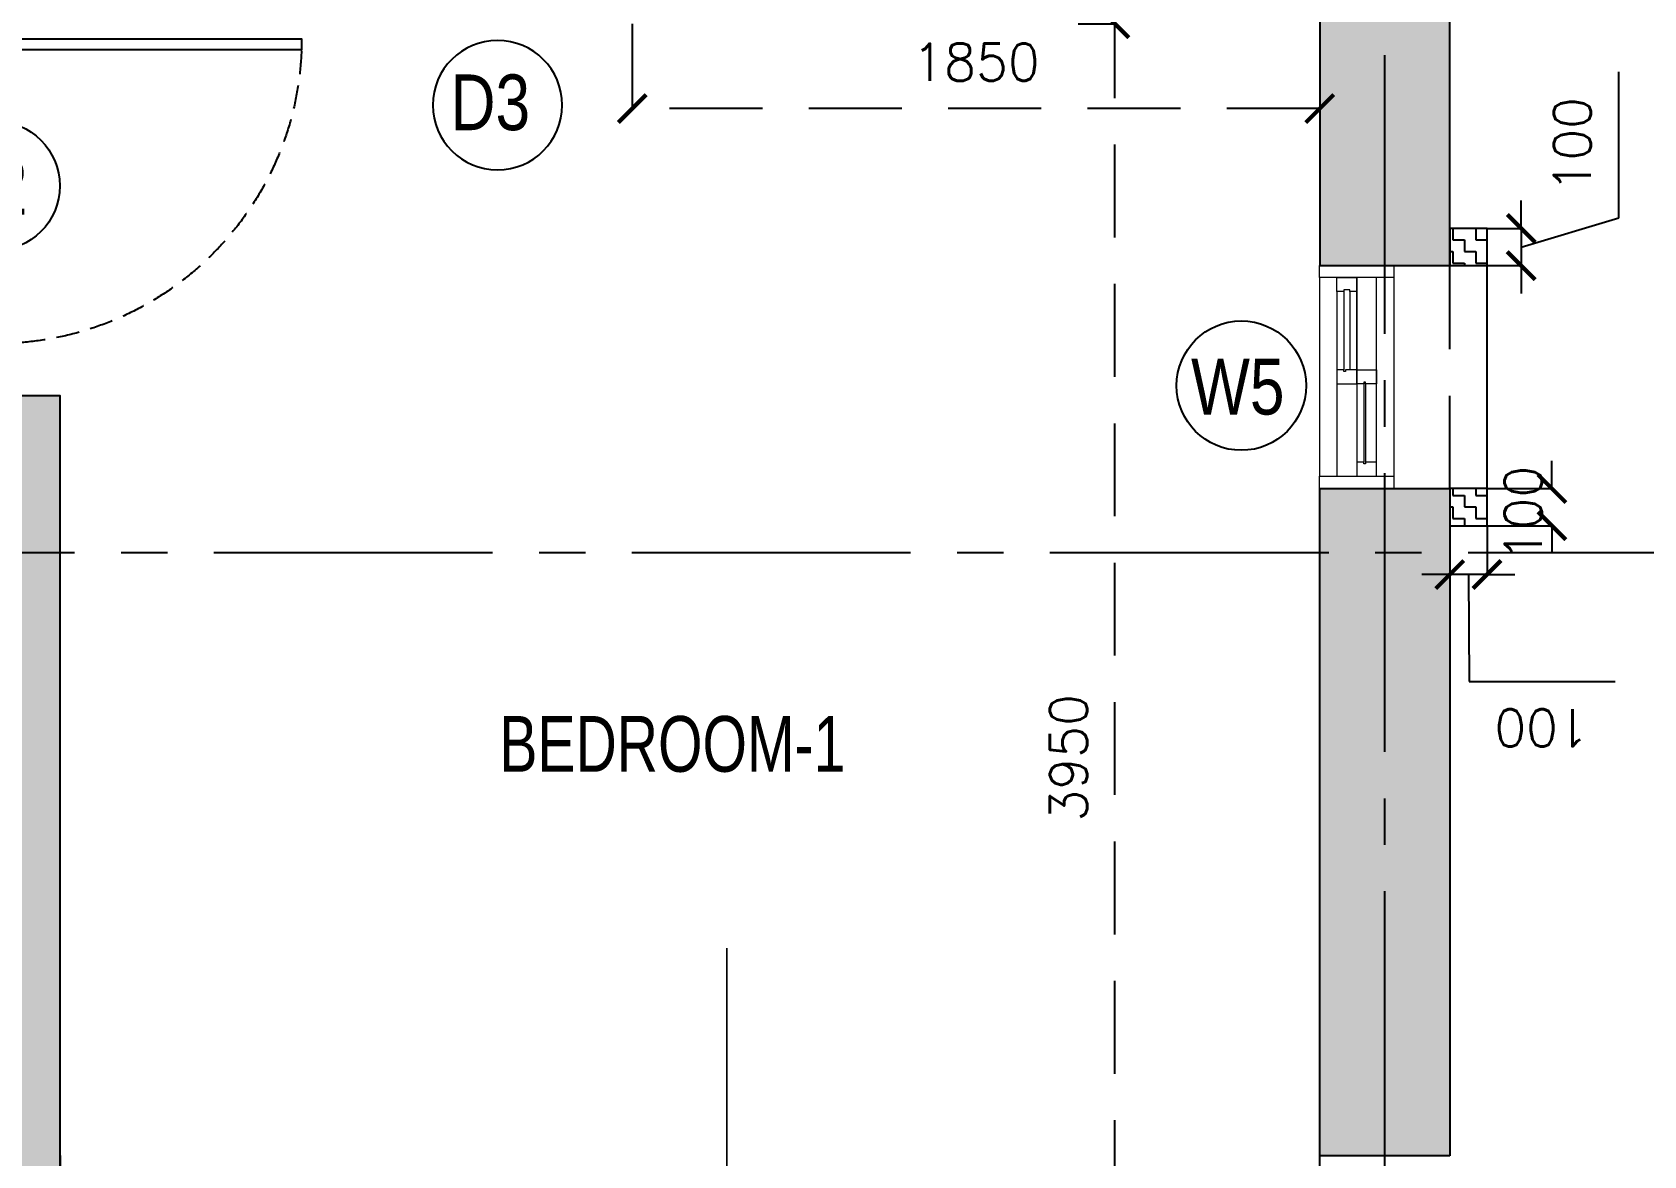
# Model space of a CAD drawing. Header units: millimetres. Extents: x 1180970 to 1231451, y -5737889 to -5695638.
# Drawn here: x 1213337 to 1217674, y -5726520 to -5723497 of the extents above; entities that cross this region are included whole.
import ezdxf
from ezdxf.enums import TextEntityAlignment as Align

# ---------------------------------------------------------------- set-up
doc = ezdxf.new("R2010")
doc.units = ezdxf.units.MM
doc.header["$LTSCALE"] = 1000
doc.header["$MEASUREMENT"] = 0
for name, pattern in [('1BHK-A$1$HIDDEN', [0.375, 0.25, -0.125]), ('AUDIT_D_120904163729-0', [0]), ('T8(T9 IS SIMILAR) - GROUND FLOOR - DIMENSION & TEXTING$0$HIDDEN', [0.375, 0.25, -0.125]), ('T8(T9 IS SIMILAR) - GROUND FLOOR ELEVATION$0$AUDIT_D_120904163729-0', [0]), ('T8(T9 IS SIMILAR) - GROUND FLOOR ELEVATION$1$HIDDEN', [0.375, 0.25, -0.125]), ('T8_PROFILE SECTIONS$0$HIDDEN', [0.375, 0.25, -0.125]), ('T8_PROFILE SECTIONS$0$PHANTOM2', [1.25, 0.625, -0.125, 0.125, -0.125, 0.125, -0.125]), ('T8_REFUGE COLUMNS$0$CENTER2', [1.125, 0.75, -0.125, 0.125, -0.125])]:
    doc.linetypes.add(name, pattern=pattern)
doc.layers.get('0').update_dxf_attribs({"linetype": 'AUDIT_D_120904163729-0'})
for name, color, linetype in [('1BHK-A$0$A-DOOR-FULL', 2, 'Continuous'), ('T8(T9 IS SIMILAR) - GROUND FLOOR - DIMENSION & TEXTING$0$A-DIMENSIONS', 2, 'T8(T9 IS SIMILAR) - GROUND FLOOR - DIMENSION & TEXTING$0$HIDDEN'), ('T8(T9 IS SIMILAR) - GROUND FLOOR - DIMENSION & TEXTING$0$a-window-no', 125, 'Continuous'), ('T8(T9 IS SIMILAR) - GROUND FLOOR ELEVATION$0$A-DIM', 1, 'T8(T9 IS SIMILAR) - GROUND FLOOR ELEVATION$0$AUDIT_D_120904163729-0'), ('T8(T9 IS SIMILAR) - GROUND FLOOR ELEVATION$0$A-WALL HATCH', 252, 'T8(T9 IS SIMILAR) - GROUND FLOOR ELEVATION$0$AUDIT_D_120904163729-0'), ('T8(T9 IS SIMILAR) - GROUND FLOOR ELEVATION$0$A-WALL-FEATURES', 6, 'T8(T9 IS SIMILAR) - GROUND FLOOR ELEVATION$0$AUDIT_D_120904163729-0'), ('T8_PROFILE SECTIONS$0$A-PROFILE SECTIONS', 81, 'T8_PROFILE SECTIONS$0$PHANTOM2'), ('T8_REFUGE COLUMNS$0$A-CENTERLINE', 193, 'T8_REFUGE COLUMNS$0$CENTER2'), ('T8_REFUGE COLUMNS$0$A-RCC COLS', 3, 'Continuous')]:
    doc.layers.add(name, color=color, linetype=linetype)
for name, color, linetype, lineweight in [('1BHK-A$0$A-WALL- 160', 6, 'Continuous', 30), ('1BHK-A$0$Window', 4, 'Continuous', 20), ('T8(T9 IS SIMILAR) - GROUND FLOOR - DIMENSION & TEXTING$0$a-Text', 4, 'Continuous', 0), ('T8(T9 IS SIMILAR) - GROUND FLOOR$0$D&W', 8, 'Continuous', 25)]:
    doc.layers.add(name, color=color, linetype=linetype, lineweight=lineweight)
doc.layers.add('T8_REFUGE COLUMNS$0$COL-HATCH', color=7, linetype='Continuous', lineweight=25, true_color=0xa3a3a3)
doc.styles.add('T8(T9 IS SIMILAR) - GROUND FLOOR - DIMENSION & TEXTING$0$ARIAL ARROW', font='swisscl.ttf')
doc.styles.add('T8(T9 IS SIMILAR) - GROUND FLOOR - DIMENSION & TEXTING$0$LODHA STANDERD', font='sanss___.ttf')
doc.styles.add('T8(T9 IS SIMILAR) - GROUND FLOOR - DIMENSION & TEXTING$0$Romans 1', font='romans.shx', dxfattribs={"height": 100})
doc.styles.add('T8(T9 IS SIMILAR) - GROUND FLOOR ELEVATION$0$Romans 1', font='romans.shx', dxfattribs={"height": 100})
doc.dimstyles.new('T8(T9 IS SIMILAR) - GROUND FLOOR - DIMENSION & TEXTING$0$ALPINE S', dxfattribs={"dimscale": 0, "dimtxt": 100, "dimasz": 75, "dimexe": 0, "dimexo": 0, "dimgap": 75, "dimtad": 1, "dimdec": 0, "dimzin": 0, "dimdsep": 46, "dimtxsty": 'T8(T9 IS SIMILAR) - GROUND FLOOR - DIMENSION & TEXTING$0$Romans 1', "dimblk": 'T8(T9 IS SIMILAR) - GROUND FLOOR - DIMENSION & TEXTING$0$_ArchTick', "dimcen": 0.09, "dimclrd": 256, "dimclre": 256, "dimclrt": 7, "dimadec": 0, "dimazin": 0, "dimtfac": 1, "dimtdec": 0, "dimtofl": 0, "dimtmove": 1, "dimatfit": 0, "dimldrblk": 'T8(T9 IS SIMILAR) - GROUND FLOOR - DIMENSION & TEXTING$0$_Open90', "dimfxl": 1, "dimtolj": 1, "dimtzin": 0, "dimarcsym": 0})
doc.dimstyles.new('T8(T9 IS SIMILAR) - GROUND FLOOR ELEVATION$0$ALPINE S', dxfattribs={"dimscale": 0, "dimtxt": 100, "dimasz": 75, "dimexe": 0, "dimexo": 0, "dimgap": 75, "dimtad": 1, "dimdec": 0, "dimzin": 0, "dimdsep": 46, "dimtxsty": 'T8(T9 IS SIMILAR) - GROUND FLOOR ELEVATION$0$Romans 1', "dimblk": 'T8(T9 IS SIMILAR) - GROUND FLOOR ELEVATION$0$_ArchTick', "dimcen": 0.09, "dimclrd": 256, "dimclre": 256, "dimclrt": 7, "dimadec": 0, "dimazin": 0, "dimtfac": 1, "dimtdec": 0, "dimtofl": 0, "dimtmove": 1, "dimatfit": 0, "dimldrblk": 'T8(T9 IS SIMILAR) - GROUND FLOOR ELEVATION$0$_Open90', "dimfxl": 1, "dimtolj": 1, "dimtzin": 0, "dimarcsym": 0})

# ---------------------------------------------------------------- blocks, each defined once
blk = doc.blocks.new('*U102')
for points in [[(0, 0), (0, 820), (-30, 820), (-30, 0)], [(-860, 0), (-820, 0), (-820, -30), (-810, -30), (-810, -80), (-860, -80)], [(40, 0), (0, 0), (0, -30), (-10, -30), (-10, -80), (40, -80)]]:
    blk.add_lwpolyline(points, close=True)
at = {"color": 0, "linetype": 'ByBlock', "ltscale": 0.25}
blk.add_arc((1.2, -0.5), 821.2, 92.373, 179.9653, dxfattribs=at)
blk = doc.blocks.new('1BHK-A$0$1500-flat-1-flat-1')
at = {"layer": '1BHK-A$0$Window', "color": 1, "lineweight": 13}
for p, q in [((5694378.8, 1149675.6), (5694378.8, 1149141.6, 0)), ((5694425.5, 1149179.1, 0), (5694425.5, 1149675.6)), ((5694478.8, 1149427.4), (5694478.8, 1149675.6)), ((5694478.8, 1149638.1), (5694478.8, 1149427.4)), ((5694532.2, 1149638.1), (5694532.2, 1149141.6, 0)), ((5694578.8, 1149675.6), (5694578.8, 1149141.6, 0)), ((5694478.8, 1149457), (5694478.8, 1149141.6, 0)), ((5694378.8, 1149389.9), (5694378.8, 1149179.1, 0)), ((5694478.8, 1149389.9), (5694478.8, 1149179.1, 0))]:
    blk.add_line(p, q, dxfattribs=at)
at = {"layer": '1BHK-A$0$Window', "color": 5, "lineweight": 13}
for p, q in [((5694497.4, 1149638.1), (5694497.4, 1149427.4)), ((5694513.6, 1149638.1), (5694513.6, 1149427.4)), ((5694455.7, 1149389.9), (5694455.7, 1149179.1, 0)), ((5694460.2, 1149389.9), (5694460.2, 1149179.1, 0))]:
    blk.add_line(p, q, dxfattribs=at)
at = {"layer": '1BHK-A$0$Window', "color": 4, "lineweight": 13}
for points in [[(5694378.8, 1149708.6), (5694378.8, 1149675.6), (5694578.8, 1149675.6), (5694578.8, 1149708.6)], [(5694513.6, 1149638.1), (5694532.2, 1149638.1), (5694532.2, 1149675.6), (5694478.8, 1149675.6), (5694478.8, 1149638.1), (5694497.4, 1149638.1), (5694497.4, 1149642.6), (5694513.6, 1149642.6)], [(5694460.2, 1149389.9), (5694478.8, 1149389.9), (5694478.8, 1149427.4), (5694425.5, 1149427.4), (5694425.5, 1149389.9), (5694455.7, 1149389.9), (5694455.7, 1149394.4), (5694460.2, 1149394.4)], [(5694513.6, 1149427.4), (5694532.2, 1149427.4), (5694532.2, 1149389.9), (5694478.8, 1149389.9), (5694478.8, 1149427.4), (5694509.1, 1149427.4), (5694509.1, 1149422.9), (5694513.6, 1149422.9)], [(5694460.2, 1149179.1), (5694478.8, 1149179.1), (5694478.8, 1149141.6), (5694425.5, 1149141.6), (5694425.5, 1149179.1), (5694455.7, 1149179.1), (5694455.7, 1149174.6), (5694460.2, 1149174.6)], [(5694378.8, 1149141.6), (5694378.8, 1149108.6), (5694578.8, 1149108.6), (5694578.8, 1149141.6)]]:
    blk.add_lwpolyline(points, close=True, dxfattribs=at)
blk = doc.blocks.new('1BHK-A')
at = {"layer": '1BHK-A$0$A-DOOR-FULL', "linetype": '1BHK-A$1$HIDDEN', "rotation": 90}
blk.add_blockref('*U102', (1144809.9, -5723514.5), dxfattribs=at)
at = {"layer": '1BHK-A$0$A-WALL- 160'}
blk.add_blockref('1BHK-A$0$1500-flat-1-flat-1', (-4553329, -6873832.8), dxfattribs=at)
blk = doc.blocks.new('T8_REFUGE COLUMNS')
at = {"layer": 'T8_REFUGE COLUMNS$0$COL-HATCH', "linetype": 'ByBlock'}
h = blk.add_hatch(color=256, dxfattribs=at)
h.dxf.hatch_style = 1
h.paths.add_polyline_path([(1216802.1, -5724124.9), (1217152.1, -5724124.9), (1217152.1, -5723274.9), (1216802.1, -5723274.9)])
h = blk.add_hatch(color=256, dxfattribs=at)
h.dxf.hatch_style = 1
h.paths.add_polyline_path([(1213162.1, -5726829.9), (1213412.1, -5726829.9), (1213412.1, -5724474.9), (1213162.1, -5724474.9)])
h = blk.add_hatch(color=256, dxfattribs=at)
h.dxf.hatch_style = 1
h.paths.add_polyline_path([(1217152.1, -5726519.9), (1216802.1, -5726519.9), (1216802.1, -5724724.9), (1217152.1, -5724724.9)])
at = {"layer": 'T8_REFUGE COLUMNS$0$A-CENTERLINE'}
for p, q in [((1216977.1, -5728808.5), (1216977.1, -5698299.6)), ((1217951.3, -5724897.4), (1182156.9, -5724897.4))]:
    blk.add_line(p, q, dxfattribs=at)
at = {"layer": 'T8_REFUGE COLUMNS$0$A-RCC COLS', "linetype": 'ByBlock'}
for points in [[(1216802.1, -5724124.9), (1217152.1, -5724124.9), (1217152.1, -5723274.9), (1216802.1, -5723274.9)], [(1213162.1, -5726829.9), (1213412.1, -5726829.9), (1213412.1, -5724474.9), (1213162.1, -5724474.9)], [(1217152.1, -5726519.9), (1216802.1, -5726519.9), (1216802.1, -5724724.9), (1217152.1, -5724724.9)]]:
    blk.add_lwpolyline(points, close=True, dxfattribs=at)
blk = doc.blocks.new('T8(T9 IS SIMILAR) - GROUND FLOOR ELEVATION$0$_ArchTick')
at = {"color": 0, "linetype": 'ByBlock', "const_width": 0.15}
blk.add_lwpolyline([(-0.5, -0.5), (0.5, 0.5)], dxfattribs=at)
blk = doc.blocks.new('*D295')
at = {"layer": 'T8(T9 IS SIMILAR) - GROUND FLOOR ELEVATION$0$A-DIM', "linetype": 'T8(T9 IS SIMILAR) - GROUND FLOOR ELEVATION$1$HIDDEN', "lineweight": -2, "transparency": 16777216}
for p, q in [((1217152.1, -5724824.9), (1217152.1, -5724956.2)), ((1217252.5, -5724824.9), (1217252.5, -5724956.2))]:
    blk.add_line(p, q, dxfattribs=at)
at = {"layer": 'T8(T9 IS SIMILAR) - GROUND FLOOR ELEVATION$0$A-DIM', "lineweight": -2, "transparency": 16777216}
for p, q in [((1217152.1, -5724956.2), (1217077.1, -5724956.2)), ((1217252.5, -5724956.2), (1217152.1, -5724956.2)), ((1217202.3, -5724956.2), (1217204.3, -5725243.7)), ((1217252.5, -5724956.2), (1217327.5, -5724956.2)), ((1217204.3, -5725243.7), (1217597.1, -5725243.7))]:
    blk.add_line(p, q, dxfattribs=at)
at = {"layer": 'T8(T9 IS SIMILAR) - GROUND FLOOR ELEVATION$0$A-DIM', "linetype": 'ByBlock', "lineweight": -2, "transparency": 16777216, "xscale": 75, "yscale": 75, "zscale": 75}
blk.add_blockref('T8(T9 IS SIMILAR) - GROUND FLOOR ELEVATION$0$_ArchTick', (1217152.1, -5724956.2), dxfattribs=at)
at = {"layer": 'T8(T9 IS SIMILAR) - GROUND FLOOR ELEVATION$0$A-DIM', "linetype": 'ByBlock', "lineweight": -2, "transparency": 16777216, "xscale": 75, "yscale": 75, "zscale": 75, "rotation": 180}
blk.add_blockref('T8(T9 IS SIMILAR) - GROUND FLOOR ELEVATION$0$_ArchTick', (1217252.5, -5724956.2), dxfattribs=at)
at = {"layer": 'T8(T9 IS SIMILAR) - GROUND FLOOR ELEVATION$0$A-DIM', "color": 7, "linetype": 'ByBlock', "transparency": 16777216, "insert": (1217400.7, -5725368.7), "char_height": 100, "attachment_point": 5, "rotation": 180, "style": 'T8(T9 IS SIMILAR) - GROUND FLOOR ELEVATION$0$Romans 1'}
blk.add_mtext('\\A1;100', dxfattribs=at)
blk = doc.blocks.new('T8(T9 IS SIMILAR) - GROUND FLOOR ELEVATION$0$_Open90')
at = {"color": 0, "linetype": 'ByBlock', "lineweight": -2}
for p, q in [((0, 0), (-1, 0)), ((-0.5, 0.5), (0, 0)), ((0, 0), (-0.5, -0.5))]:
    blk.add_line(p, q, dxfattribs=at)
blk = doc.blocks.new('*D296')
at = {"layer": 'T8(T9 IS SIMILAR) - GROUND FLOOR ELEVATION$0$A-DIM', "lineweight": -2, "transparency": 16777216}
for p, q in [((1217606.9, -5723996.1), (1217606.9, -5723603.3)), ((1217344.4, -5724024.9), (1217344.4, -5723949.9)), ((1217344.4, -5724074.9), (1217606.9, -5723996.1)), ((1217344.4, -5724024.9), (1217344.4, -5724124.9)), ((1217344.4, -5724124.9), (1217344.4, -5724199.9))]:
    blk.add_line(p, q, dxfattribs=at)
at = {"layer": 'T8(T9 IS SIMILAR) - GROUND FLOOR ELEVATION$0$A-DIM', "linetype": 'T8(T9 IS SIMILAR) - GROUND FLOOR ELEVATION$1$HIDDEN', "lineweight": -2, "transparency": 16777216}
for p, q in [((1217252.5, -5724024.9), (1217344.4, -5724024.9)), ((1217252.5, -5724124.9), (1217344.4, -5724124.9))]:
    blk.add_line(p, q, dxfattribs=at)
at = {"layer": 'T8(T9 IS SIMILAR) - GROUND FLOOR ELEVATION$0$A-DIM', "linetype": 'ByBlock', "lineweight": -2, "transparency": 16777216, "xscale": 75, "yscale": 75, "zscale": 75}
for p, rotation in [((1217344.4, -5724024.9), 270), ((1217344.4, -5724124.9), 90)]:
    blk.add_blockref('T8(T9 IS SIMILAR) - GROUND FLOOR ELEVATION$0$_ArchTick', p, dxfattribs=dict(at, rotation=rotation))
at = {"layer": 'T8(T9 IS SIMILAR) - GROUND FLOOR ELEVATION$0$A-DIM', "color": 7, "linetype": 'ByBlock', "transparency": 16777216, "insert": (1217481.9, -5723799.7), "char_height": 100, "attachment_point": 5, "rotation": 90, "style": 'T8(T9 IS SIMILAR) - GROUND FLOOR ELEVATION$0$Romans 1'}
blk.add_mtext('\\A1;100', dxfattribs=at)
blk = doc.blocks.new('*D297')
at = {"layer": 'T8(T9 IS SIMILAR) - GROUND FLOOR ELEVATION$0$A-DIM', "lineweight": -2, "transparency": 16777216}
for p, q in [((1217427.1, -5724724.9), (1217427.1, -5724649.9)), ((1217427.1, -5724824.9), (1217427.1, -5724899.9))]:
    blk.add_line(p, q, dxfattribs=at)
at = {"layer": 'T8(T9 IS SIMILAR) - GROUND FLOOR ELEVATION$0$A-DIM', "linetype": 'T8(T9 IS SIMILAR) - GROUND FLOOR ELEVATION$1$HIDDEN', "lineweight": -2, "transparency": 16777216}
for p, q in [((1217252.5, -5724724.9), (1217427.1, -5724724.9)), ((1217252.5, -5724824.9), (1217427.1, -5724824.9))]:
    blk.add_line(p, q, dxfattribs=at)
at = {"layer": 'T8(T9 IS SIMILAR) - GROUND FLOOR ELEVATION$0$A-DIM', "linetype": 'ByBlock', "lineweight": -2, "transparency": 16777216, "xscale": 75, "yscale": 75, "zscale": 75}
for p, rotation in [((1217427.1, -5724724.9), 270), ((1217427.1, -5724824.9), 90)]:
    blk.add_blockref('T8(T9 IS SIMILAR) - GROUND FLOOR ELEVATION$0$_ArchTick', p, dxfattribs=dict(at, rotation=rotation))
at = {"layer": 'T8(T9 IS SIMILAR) - GROUND FLOOR ELEVATION$0$A-DIM', "color": 7, "linetype": 'ByBlock', "transparency": 16777216, "insert": (1217349.8, -5724792), "char_height": 100, "attachment_point": 5, "rotation": 90, "style": 'T8(T9 IS SIMILAR) - GROUND FLOOR ELEVATION$0$Romans 1'}
blk.add_mtext('\\A1;100', dxfattribs=at)
blk = doc.blocks.new('T8(T9 IS SIMILAR) - GROUND FLOOR - DIMENSION & TEXTING$0$_ArchTick')
at = {"color": 0, "linetype": 'ByBlock', "const_width": 0.15}
blk.add_lwpolyline([(-0.5, -0.5), (0.5, 0.5)], dxfattribs=at)
blk = doc.blocks.new('*D742')
at = {"layer": 'T8(T9 IS SIMILAR) - GROUND FLOOR - DIMENSION & TEXTING$0$A-DIMENSIONS', "linetype": 'T8(T9 IS SIMILAR) - GROUND FLOOR - DIMENSION & TEXTING$0$HIDDEN', "lineweight": -2, "transparency": 16777216}
for p, q in [((1213412, -5726519.3), (1213412, -5726787.5)), ((1216802, -5726519.3), (1216802, -5726787.5))]:
    blk.add_line(p, q, dxfattribs=at)
at = {"layer": 'T8(T9 IS SIMILAR) - GROUND FLOOR - DIMENSION & TEXTING$0$A-DIMENSIONS', "lineweight": -2, "transparency": 16777216}
blk.add_line((1216802, -5726787.5), (1213412, -5726787.5), dxfattribs=at)
at = {"layer": 'T8(T9 IS SIMILAR) - GROUND FLOOR - DIMENSION & TEXTING$0$A-DIMENSIONS', "linetype": 'ByBlock', "lineweight": -2, "transparency": 16777216, "xscale": 75, "yscale": 75, "zscale": 75, "rotation": 180}
blk.add_blockref('T8(T9 IS SIMILAR) - GROUND FLOOR - DIMENSION & TEXTING$0$_ArchTick', (1213412, -5726787.5), dxfattribs=at)
at = {"layer": 'T8(T9 IS SIMILAR) - GROUND FLOOR - DIMENSION & TEXTING$0$A-DIMENSIONS', "linetype": 'ByBlock', "lineweight": -2, "transparency": 16777216, "xscale": 75, "yscale": 75, "zscale": 75}
blk.add_blockref('T8(T9 IS SIMILAR) - GROUND FLOOR - DIMENSION & TEXTING$0$_ArchTick', (1216802, -5726787.5), dxfattribs=at)
at = {"layer": 'T8(T9 IS SIMILAR) - GROUND FLOOR - DIMENSION & TEXTING$0$A-DIMENSIONS', "color": 7, "linetype": 'ByBlock', "transparency": 16777216, "insert": (1215107, -5726662.5), "char_height": 100, "attachment_point": 5, "style": 'T8(T9 IS SIMILAR) - GROUND FLOOR - DIMENSION & TEXTING$0$Romans 1'}
blk.add_mtext('\\A1;3390', dxfattribs=at)
blk = doc.blocks.new('T8(T9 IS SIMILAR) - GROUND FLOOR - DIMENSION & TEXTING$0$_Open90')
at = {"color": 0, "linetype": 'ByBlock', "lineweight": -2}
for p, q in [((0, 0), (-1, 0)), ((-0.5, 0.5), (0, 0)), ((0, 0), (-0.5, -0.5))]:
    blk.add_line(p, q, dxfattribs=at)
blk = doc.blocks.new('*D743')
at = {"layer": 'T8(T9 IS SIMILAR) - GROUND FLOOR - DIMENSION & TEXTING$0$A-DIMENSIONS', "linetype": 'T8(T9 IS SIMILAR) - GROUND FLOOR - DIMENSION & TEXTING$0$HIDDEN', "lineweight": -2, "transparency": 16777216}
for p, q in [((1216152.2, -5723474), (1216251.2, -5723474)), ((1216223.9, -5727424.3), (1216251.2, -5727424.3))]:
    blk.add_line(p, q, dxfattribs=at)
at = {"layer": 'T8(T9 IS SIMILAR) - GROUND FLOOR - DIMENSION & TEXTING$0$A-DIMENSIONS', "lineweight": -2, "transparency": 16777216}
blk.add_line((1216251.2, -5727424.3), (1216251.2, -5723474), dxfattribs=at)
at = {"layer": 'T8(T9 IS SIMILAR) - GROUND FLOOR - DIMENSION & TEXTING$0$A-DIMENSIONS', "linetype": 'ByBlock', "lineweight": -2, "transparency": 16777216, "xscale": 75, "yscale": 75, "zscale": 75}
for p, rotation in [((1216251.2, -5723474), 90), ((1216251.2, -5727424.3), 270)]:
    blk.add_blockref('T8(T9 IS SIMILAR) - GROUND FLOOR - DIMENSION & TEXTING$0$_ArchTick', p, dxfattribs=dict(at, rotation=rotation))
at = {"layer": 'T8(T9 IS SIMILAR) - GROUND FLOOR - DIMENSION & TEXTING$0$A-DIMENSIONS', "color": 7, "linetype": 'ByBlock', "transparency": 16777216, "insert": (1216126.2, -5725449.2), "char_height": 100, "attachment_point": 5, "rotation": 90, "style": 'T8(T9 IS SIMILAR) - GROUND FLOOR - DIMENSION & TEXTING$0$Romans 1'}
blk.add_mtext('\\A1;3950', dxfattribs=at)
blk = doc.blocks.new('*D744')
at = {"layer": 'T8(T9 IS SIMILAR) - GROUND FLOOR - DIMENSION & TEXTING$0$A-DIMENSIONS', "linetype": 'T8(T9 IS SIMILAR) - GROUND FLOOR - DIMENSION & TEXTING$0$HIDDEN', "lineweight": -2, "transparency": 16777216}
for p, q in [((1214952.2, -5723474.6), (1214952.2, -5723702.3)), ((1216802.3, -5723474.6), (1216802.3, -5723702.3))]:
    blk.add_line(p, q, dxfattribs=at)
at = {"layer": 'T8(T9 IS SIMILAR) - GROUND FLOOR - DIMENSION & TEXTING$0$A-DIMENSIONS', "lineweight": -2, "transparency": 16777216}
blk.add_line((1216802.3, -5723702.3), (1214952.2, -5723702.3), dxfattribs=at)
at = {"layer": 'T8(T9 IS SIMILAR) - GROUND FLOOR - DIMENSION & TEXTING$0$A-DIMENSIONS', "linetype": 'ByBlock', "lineweight": -2, "transparency": 16777216, "xscale": 75, "yscale": 75, "zscale": 75, "rotation": 180}
blk.add_blockref('T8(T9 IS SIMILAR) - GROUND FLOOR - DIMENSION & TEXTING$0$_ArchTick', (1214952.2, -5723702.3), dxfattribs=at)
at = {"layer": 'T8(T9 IS SIMILAR) - GROUND FLOOR - DIMENSION & TEXTING$0$A-DIMENSIONS', "linetype": 'ByBlock', "lineweight": -2, "transparency": 16777216, "xscale": 75, "yscale": 75, "zscale": 75}
blk.add_blockref('T8(T9 IS SIMILAR) - GROUND FLOOR - DIMENSION & TEXTING$0$_ArchTick', (1216802.3, -5723702.3), dxfattribs=at)
at = {"layer": 'T8(T9 IS SIMILAR) - GROUND FLOOR - DIMENSION & TEXTING$0$A-DIMENSIONS', "color": 7, "linetype": 'ByBlock', "transparency": 16777216, "insert": (1215877.3, -5723577.3), "char_height": 100, "attachment_point": 5, "style": 'T8(T9 IS SIMILAR) - GROUND FLOOR - DIMENSION & TEXTING$0$Romans 1'}
blk.add_mtext('\\A1;1850', dxfattribs=at)
blk = doc.blocks.new('T8(T9 IS SIMILAR) - GROUND FLOOR - DIMENSION & TEXTING$0$WINDOW TAG')
at = {"layer": 'T8(T9 IS SIMILAR) - GROUND FLOOR - DIMENSION & TEXTING$0$a-window-no'}
blk.add_circle((0, 0), 174.1, dxfattribs=at)
at = {"layer": 'T8(T9 IS SIMILAR) - GROUND FLOOR - DIMENSION & TEXTING$0$a-window-no', "style": 'T8(T9 IS SIMILAR) - GROUND FLOOR - DIMENSION & TEXTING$0$LODHA STANDERD'}
blk.add_attdef('WINDOW', text='', height=150, dxfattribs=at).set_placement((11.3, 2.8), align=Align.MIDDLE_CENTER)
blk = doc.blocks.new('T8_PROFILE SECTIONS$0$MH')
at = {"layer": 'T8_PROFILE SECTIONS$0$A-PROFILE SECTIONS', "linetype": 'T8_PROFILE SECTIONS$0$HIDDEN', "ltscale": 2}
h = blk.add_hatch(color=256, dxfattribs=at)
h.dxf.hatch_style = 1
h.paths.add_polyline_path([(1140339.1, -5697424.8), (1140519.9, -5697528.1), (1140339.1, -5697631.3)])
at = {"layer": 'T8_PROFILE SECTIONS$0$A-PROFILE SECTIONS', "linetype": 'T8_PROFILE SECTIONS$0$HIDDEN', "ltscale": 2, "const_width": 5}
blk.add_lwpolyline([(1140339.1, -5697424.8), (1140339.1, -5697424.8), (1140519.9, -5697528.1), (1140339.1, -5697631.3)], close=True, dxfattribs=at)
blk.add_lwpolyline([(1140339.1, -5697424.8), (1140339.1, -5700565.7)], dxfattribs=at)
blk = doc.blocks.new('PROFILE SECTION LINE T9')
at = {"layer": 'T8_PROFILE SECTIONS$0$A-PROFILE SECTIONS', "linetype": 'ByBlock', "xscale": -1, "rotation": 180}
blk.add_blockref('T8_PROFILE SECTIONS$0$MH', (-1110850.7, -5714911.2, 0), dxfattribs=at)
blk = doc.blocks.new('T8(T9 IS SIMILAR) - GROUND FLOOR ELEVATION')
at = {"layer": 'T8(T9 IS SIMILAR) - GROUND FLOOR ELEVATION$0$A-WALL HATCH', "linetype": 'ByBlock'}
h = blk.add_hatch(dxfattribs=at)
h.set_pattern_fill('ZIGZAG', color=256, scale=250)
h.set_pattern_definition([(270, (1236691.37, -5731055.582), (31.25, -31.25), [31.25, -31.25]), (0, (1236691.37, -5731086.832), (31.25, 31.25), [31.25, -31.25])])
h.paths.add_polyline_path([(1217152.1, -5724024.9), (1217152.1, -5724124.9), (1217252.5, -5724124.9), (1217252.5, -5724024.9)])
h.paths.add_polyline_path([(1217152.1, -5724724.9), (1217152.1, -5724824.9), (1217252.5, -5724824.9), (1217252.5, -5724724.9)])
at = {"layer": 'T8(T9 IS SIMILAR) - GROUND FLOOR ELEVATION$0$A-WALL-FEATURES', "color": 8, "linetype": 'T8(T9 IS SIMILAR) - GROUND FLOOR ELEVATION$1$HIDDEN'}
blk.add_line((1217152.1, -5724724.9), (1217152.1, -5724124.9), dxfattribs=at)
at = {"layer": 'T8(T9 IS SIMILAR) - GROUND FLOOR ELEVATION$0$A-WALL-FEATURES', "color": 8}
blk.add_line((1217252.5, -5724724.9), (1217252.5, -5724124.9), dxfattribs=at)
at = {"layer": 'T8(T9 IS SIMILAR) - GROUND FLOOR ELEVATION$0$A-WALL-FEATURES', "linetype": 'ByBlock'}
for points in [[(1217152.1, -5724024.9), (1217152.1, -5724124.9), (1217252.5, -5724124.9), (1217252.5, -5724024.9)], [(1217152.1, -5724724.9), (1217152.1, -5724824.9), (1217252.5, -5724824.9), (1217252.5, -5724724.9)]]:
    blk.add_lwpolyline(points, close=True, dxfattribs=at)
at = {"layer": 'T8(T9 IS SIMILAR) - GROUND FLOOR ELEVATION$0$A-DIM', "linetype": 'ByBlock'}
dim = blk.add_linear_dim(base=(1217344.4, -5724124.9), p1=(1217252.5, -5724024.9), p2=(1217252.5, -5724124.9), angle=90, dimstyle='T8(T9 IS SIMILAR) - GROUND FLOOR ELEVATION$0$ALPINE S', override={"dimscale": 1, "dimfxl": 5, "dimarcsym": 1}, dxfattribs=at)
dim.commit()
dim.dimension.update_dxf_attribs({"geometry": '*D296', "text_midpoint": (1217481.9, -5723921.1)})
for base, p1, p2, angle, picture, middle in [((1217427.1, -5724824.9), (1217252.5, -5724724.9), (1217252.5, -5724824.9), 90, '*D297', (1217474.8, -5724792)), ((1217152.1, -5724956.2), (1217252.5, -5724824.9), (1217152.1, -5724824.9), 180, '*D295', (1217279.3, -5725243.7))]:
    dim = blk.add_linear_dim(base=base, p1=p1, p2=p2, angle=angle, dimstyle='T8(T9 IS SIMILAR) - GROUND FLOOR ELEVATION$0$ALPINE S', override={"dimscale": 1, "dimfxl": 5, "dimarcsym": 1}, dxfattribs=at)
    dim.commit()
    dim.dimension.update_dxf_attribs({"geometry": picture, "text_midpoint": middle, "dimtype": 128})
blk = doc.blocks.new('T8(T9 IS SIMILAR) - GROUND FLOOR')
at = {"layer": 'T8(T9 IS SIMILAR) - GROUND FLOOR$0$D&W', "linetype": 'ByBlock'}
blk.add_blockref('T8_REFUGE COLUMNS', (0, 0), dxfattribs=at)
at = {"layer": 'T8(T9 IS SIMILAR) - GROUND FLOOR$0$D&W', "linetype": 'ByBlock', "xscale": -1}
blk.add_blockref('1BHK-A', (2358051.8, 0), dxfattribs=at)
at = {"layer": 'T8(T9 IS SIMILAR) - GROUND FLOOR$0$D&W', "linetype": 'ByBlock'}
blk.add_blockref('T8(T9 IS SIMILAR) - GROUND FLOOR ELEVATION', (0, 0), dxfattribs=at)
blk = doc.blocks.new('T8(T9 IS SIMILAR) - GROUND FLOOR - DIMENSION & TEXTING')
at = {"layer": 'T8(T9 IS SIMILAR) - GROUND FLOOR - DIMENSION & TEXTING$0$a-window-no'}
ref = blk.add_blockref('T8(T9 IS SIMILAR) - GROUND FLOOR - DIMENSION & TEXTING$0$WINDOW TAG', (1214589.5, -5723693.1), dxfattribs=dict(at, xscale=-1))
ref.add_attrib('WINDOW', 'D3', dxfattribs={"height": 150, "style": 'T8(T9 IS SIMILAR) - GROUND FLOOR - DIMENSION & TEXTING$0$LODHA STANDERD', "width": 0.8}).set_placement((1214570.1, -5723685.5), align=Align.MIDDLE_CENTER)
ref = blk.add_blockref('T8(T9 IS SIMILAR) - GROUND FLOOR - DIMENSION & TEXTING$0$WINDOW TAG', (1213237.3, -5723910.3, 1.1), dxfattribs=dict(at, rotation=180))
ref.add_attrib('WINDOW', 'D2', dxfattribs={"height": 150, "style": 'T8(T9 IS SIMILAR) - GROUND FLOOR - DIMENSION & TEXTING$0$LODHA STANDERD', "width": 0.8}).set_placement((1213217.4, -5723913.1, 1.1), align=Align.MIDDLE_CENTER)
ref = blk.add_blockref('T8(T9 IS SIMILAR) - GROUND FLOOR - DIMENSION & TEXTING$0$WINDOW TAG', (1216591.2, -5724447.8, 1.1), dxfattribs=dict(at, rotation=180))
ref.add_attrib('WINDOW', 'W5', dxfattribs={"height": 150, "style": 'T8(T9 IS SIMILAR) - GROUND FLOOR - DIMENSION & TEXTING$0$LODHA STANDERD', "width": 0.8}).set_placement((1216581.7, -5724450.6, 1.1), align=Align.MIDDLE_CENTER)
at = {"layer": 'T8(T9 IS SIMILAR) - GROUND FLOOR - DIMENSION & TEXTING$0$a-Text', "style": 'T8(T9 IS SIMILAR) - GROUND FLOOR - DIMENSION & TEXTING$0$ARIAL ARROW'}
blk.add_text('BEDROOM-1', height=150, dxfattribs=at).set_placement((1214594.4, -5725486.8))
at = {"layer": 'T8(T9 IS SIMILAR) - GROUND FLOOR - DIMENSION & TEXTING$0$A-DIMENSIONS', "linetype": 'ByBlock'}
for base, p1, p2, angle, picture, middle in [((1216251.2, -5723474), (1216223.9, -5727424.3), (1216152.2, -5723474, -0.7), 90, '*D743', (1216126.2, -5725449.2)), ((1214952.2, -5723702.3), (1216802.3, -5723474.6), (1214952.2, -5723474.6), 180, '*D744', (1215877.3, -5723577.3)), ((1213412, -5726787.5), (1216802, -5726519.3), (1213412, -5726519.3, -2.3), 180, '*D742', (1215107, -5726662.5))]:
    dim = blk.add_linear_dim(base=base, p1=p1, p2=p2, angle=angle, dimstyle='T8(T9 IS SIMILAR) - GROUND FLOOR - DIMENSION & TEXTING$0$ALPINE S', override={"dimscale": 1, "dimfxl": 5, "dimarcsym": 1}, dxfattribs=at)
    dim.commit()
    dim.dimension.update_dxf_attribs({"geometry": picture, "text_midpoint": middle})

msp = doc.modelspace()

# ---------------------------------------------------------------- block references
at = {"linetype": 'ByBlock'}
msp.add_blockref('T8(T9 IS SIMILAR) - GROUND FLOOR', (0, 0), dxfattribs=at)

# ---------------------------------------------------------------- next in the draw order: block references
msp.add_blockref('T8(T9 IS SIMILAR) - GROUND FLOOR - DIMENSION & TEXTING', (0, 0), dxfattribs=at)

# ---------------------------------------------------------------- next in the draw order: block references
at = {"layer": 'T8_PROFILE SECTIONS$0$A-PROFILE SECTIONS', "linetype": 'ByBlock'}
msp.add_blockref('PROFILE SECTION LINE T9', (1185718.2, -5711615.8, 0), dxfattribs=at)

doc.saveas('drawing.dxf')
